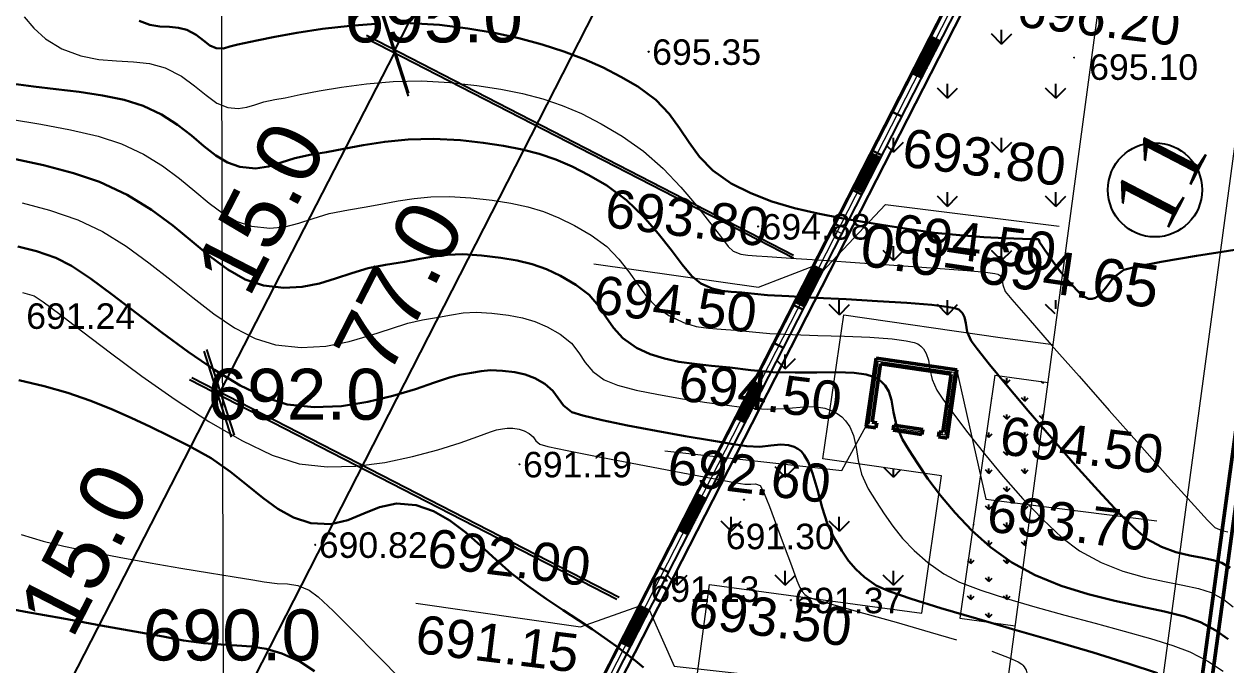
# Model space of a CAD drawing. Header units: feet. Extents: x 3381 to 1374491, y 675186 to 8751562.
# Drawn here: x 688326.96 to 688374.09, y 4376153.2 to 4376178.32 of the extents above; entities that cross this region are included whole.
import ezdxf

# ---------------------------------------------------------------- set-up
doc = ezdxf.new("R2010")
doc.units = ezdxf.units.FT
doc.header["$MEASUREMENT"] = 0
doc.header["$PDMODE"] = 34
doc.header["$PDSIZE"] = 0.01
doc.linetypes.add('DUZ', pattern=[0])
doc.layers.get('0').update_dxf_attribs({"linetype": 'CONTINUOUS'})
doc.layers.get('Defpoints').update_dxf_attribs({"linetype": 'CONTINUOUS'})
for name, color, linetype in [('0_Point_Height', 2, 'CONTINUOUS'), ('0_Point_Point', 7, 'CONTINUOUS'), ('Layer8', 7, 'CONTINUOUS'), ('ramka', 7, 'CONTINUOUS')]:
    doc.layers.add(name, color=color, linetype=linetype)
for name, color, linetype, lineweight in [('ANA HORIZONTAL', 24, 'CONTINUOUS', 30), ('HORIZANTAL', 24, 'CONTINUOUS', 13), ('km setka', 170, 'CONTINUOUS', 15)]:
    doc.layers.add(name, color=color, linetype=linetype, lineweight=lineweight)
doc.styles.get("Standard").update_dxf_attribs({"font": 'arial.ttf', "height": 2.5})
doc.styles.add('style5', font='ariall.ttf', dxfattribs={"height": 400})
doc.dimstyles.new('ISO-25', dxfattribs={"dimtxt": 2.5, "dimasz": 2.5, "dimexe": 1.25, "dimexo": 0.625, "dimtad": 1, "dimtxsty": 'Standard', "dimblk": 'OBLIQUE', "dimcen": 2.5, "dimadec": 0, "dimazin": 0, "dimtfac": 1, "dimtmove": 0, "dimatfit": 3, "dimldrblk": 'OBLIQUE', "dimfxl": 1, "dimarcsym": 0})

# ---------------------------------------------------------------- blocks, each defined once
blk = doc.blocks.new('_Oblique')
at = {"color": 0, "linetype": 'ByBlock', "lineweight": -2}
blk.add_line((-0.5, -0.5), (0.5, 0.5), dxfattribs=at)
blk = doc.blocks.new('*D122')
at = {"color": 0, "lineweight": -2, "transparency": 16777216}
for p, q in [((688370.934, 4376195.754), (688359.551, 4376201.571)), ((688360.664, 4376201.002), (688325.656, 4376132.493)), ((688335.926, 4376127.245), (688324.543, 4376133.062))]:
    blk.add_line(p, q, dxfattribs=at)
at = {"layer": 'Defpoints', "color": 0, "lineweight": 13, "transparency": 16777216}
for p in [(688371.491, 4376195.47), (688325.656, 4376132.493), (688336.483, 4376126.961)]:
    blk.add_point(p, dxfattribs=at)
at = {"color": 0, "lineweight": -2, "transparency": 16777216, "xscale": 2.5, "yscale": 2.5, "zscale": 2.5}
for p, rotation in [((688360.664, 4376201.002), 62.93309077613283), ((688325.656, 4376132.493), 242.9330907761329)]:
    blk.add_blockref('_Oblique', p, dxfattribs=dict(at, rotation=rotation))
at = {"color": 0, "lineweight": 18, "transparency": 16777216, "insert": (688341.672, 4376168.015), "char_height": 2.5, "width": 5.55052, "attachment_point": 5, "rotation": 62.9331}
blk.add_mtext('{\\fArial|b0|i0|c238|p34;77.0}', dxfattribs=at)
blk = doc.blocks.new('*D137')
at = {"color": 0, "lineweight": -2, "transparency": 16777216}
for p, q in [((688363.976, 4376182.546), (688347.222, 4376191.162)), ((688341.495, 4376177.294), (688348.333, 4376190.591)), ((688357.138, 4376169.249), (688340.384, 4376177.866))]:
    blk.add_line(p, q, dxfattribs=at)
at = {"layer": 'Defpoints', "color": 0, "lineweight": 13, "transparency": 16777216}
for p in [(688348.333, 4376190.591), (688364.532, 4376182.26), (688357.694, 4376168.964)]:
    blk.add_point(p, dxfattribs=at)
at = {"color": 0, "lineweight": -2, "transparency": 16777216, "xscale": 2.5, "yscale": 2.5, "zscale": 2.5}
for p, rotation in [((688348.333, 4376190.591), 62.78477946189657), ((688341.495, 4376177.294), 242.7847794618966)]:
    blk.add_blockref('_Oblique', p, dxfattribs=dict(at, rotation=rotation))
at = {"color": 0, "lineweight": 13, "transparency": 16777216, "insert": (688343.076, 4376184.525), "char_height": 2.5, "attachment_point": 5, "rotation": 62.7848}
blk.add_mtext('{\\fArial|b0|i0|c238|p34;15.0}', dxfattribs=at)
blk = doc.blocks.new('*D138')
at = {"color": 0, "lineweight": -2, "transparency": 16777216}
for p, q in [((688357.136, 4376169.137), (688340.382, 4376177.753)), ((688334.656, 4376163.885), (688341.494, 4376177.181)), ((688350.298, 4376155.84), (688333.544, 4376164.456))]:
    blk.add_line(p, q, dxfattribs=at)
at = {"layer": 'Defpoints', "color": 0, "lineweight": 13, "transparency": 16777216}
for p in [(688341.494, 4376177.181), (688357.692, 4376168.851), (688350.854, 4376155.554)]:
    blk.add_point(p, dxfattribs=at)
at = {"color": 0, "lineweight": -2, "transparency": 16777216, "xscale": 2.5, "yscale": 2.5, "zscale": 2.5}
for p, rotation in [((688341.494, 4376177.181), 62.78477946189657), ((688334.656, 4376163.885), 242.7847794618966)]:
    blk.add_blockref('_Oblique', p, dxfattribs=dict(at, rotation=rotation))
at = {"color": 0, "lineweight": 13, "transparency": 16777216, "insert": (688336.236, 4376171.116), "char_height": 2.5, "attachment_point": 5, "rotation": 62.7848}
blk.add_mtext('{\\fArial|b0|i0|c238|p34;15.0}', dxfattribs=at)
blk = doc.blocks.new('*D139')
at = {"color": 0, "lineweight": -2, "transparency": 16777216}
for p, q in [((688350.205, 4376155.764), (688333.451, 4376164.38)), ((688327.724, 4376150.512), (688334.562, 4376163.808)), ((688343.367, 4376142.467), (688326.613, 4376151.083))]:
    blk.add_line(p, q, dxfattribs=at)
at = {"layer": 'Defpoints', "color": 0, "lineweight": 13, "transparency": 16777216}
for p in [(688334.562, 4376163.808), (688350.761, 4376155.478), (688343.923, 4376142.181)]:
    blk.add_point(p, dxfattribs=at)
at = {"color": 0, "lineweight": -2, "transparency": 16777216, "xscale": 2.5, "yscale": 2.5, "zscale": 2.5}
for p, rotation in [((688334.562, 4376163.808), 62.78477946189657), ((688327.724, 4376150.512), 242.7847794618966)]:
    blk.add_blockref('_Oblique', p, dxfattribs=dict(at, rotation=rotation))
at = {"color": 0, "lineweight": 13, "transparency": 16777216, "insert": (688329.305, 4376157.743), "char_height": 2.5, "attachment_point": 5, "rotation": 62.7848}
blk.add_mtext('{\\fArial|b0|i0|c238|p34;15.0}', dxfattribs=at)

msp = doc.modelspace()

# ---------------------------------------------------------------- hatches: boundary and pattern name
at = {"lineweight": 25}
h = msp.add_hatch(dxfattribs=at)
h.set_pattern_fill('GRASS', color=3, scale=3)
h.set_pattern_definition([(90, (3257.312, 90.9465), (-2.121320343, 2.121320343), [0.5625, -3.680140689]), (45, (3257.312, 90.9465), (-2.1213203436, 2.1213203436), [0.5625, -2.4375]), (135, (3257.312, 90.9465), (-2.1213203436, -2.1213203436), [0.5625, -2.4375])])
edge = h.paths.add_edge_path()
edge.add_line((688370.972, 4376192.883), (688367.226, 4376165.768))
edge.add_line((688367.226, 4376165.768), (688359.104, 4376166.921))
edge.add_line((688359.104, 4376166.921), (688358.29, 4376161.279))
edge.add_line((688358.29, 4376161.279), (688362.942, 4376160.608))
edge.add_line((688362.942, 4376160.608), (688362.215, 4376155.225))
edge.add_line((688362.215, 4376155.225), (688353.842, 4376156.356))
edge.add_line((688353.842, 4376156.356), (688351.701, 4376140.499))
edge.add_line((688351.701, 4376140.499), (688359.028, 4376139.51))
edge.add_line((688359.028, 4376139.51), (688358.806, 4376137.856))
edge.add_line((688358.806, 4376137.856), (688358.641, 4376136.621))
edge.add_line((688358.641, 4376136.621), (688357.393, 4376127.305))
edge.add_line((688357.393, 4376127.305), (688368.113, 4376125.761))
edge.add_line((688368.113, 4376125.761), (688394.743, 4376122.168))
edge.add_line((688394.743, 4376122.168), (688395.155, 4376125.278))
edge.add_line((688395.155, 4376125.278), (688409.007, 4376123.44))
edge.add_line((688409.007, 4376123.44), (688408.727, 4376121.332))
edge.add_line((688408.727, 4376121.332), (688414.083, 4376120.622))
edge.add_line((688414.083, 4376120.622), (688414.377, 4376122.798))
edge.add_line((688414.377, 4376122.798), (688413.97, 4376122.781))
edge.add_line((688413.97, 4376122.781), (688414.32, 4376125.417))
edge.add_arc((688424.582, 4376125.239), 10.263, 114.2395, 179.0096, ccw=False)
edge.add_line((688420.368, 4376134.598), (688421.162, 4376134.291))
edge.add_line((688421.162, 4376134.291), (688420.81, 4376131.194))
edge.add_line((688420.81, 4376131.194), (688424.134, 4376130.754))
edge.add_line((688424.134, 4376130.754), (688424.539, 4376133.816))
edge.add_line((688424.539, 4376133.816), (688427.07, 4376133.481))
edge.add_line((688427.07, 4376133.481), (688426.677, 4376130.407))
edge.add_line((688426.677, 4376130.407), (688429.987, 4376129.881))
edge.add_line((688429.987, 4376129.881), (688430.614, 4376133.375))
edge.add_line((688430.614, 4376133.375), (688420.865, 4376134.802))
edge.add_arc((688424.412, 4376125.452), 10, 87.4993, 110.7786, ccw=False)
edge.add_line((688424.849, 4376135.442), (688438.494, 4376133.599))
edge.add_line((688438.494, 4376133.599), (688439.147, 4376140.979))
edge.add_line((688439.147, 4376140.979), (688431.877, 4376141.985))
edge.add_line((688431.877, 4376141.985), (688434.289, 4376160.605))
edge.add_line((688434.289, 4376160.605), (688435.87, 4376160.814))
edge.add_line((688435.87, 4376160.814), (688435.274, 4376155.725))
edge.add_line((688435.274, 4376155.725), (688440.454, 4376155.015))
edge.add_line((688440.454, 4376155.015), (688440.103, 4376152.454))
edge.add_line((688440.103, 4376152.454), (688435, 4376153.153))
edge.add_line((688435, 4376153.153), (688434.389, 4376147.785))
edge.add_line((688434.389, 4376147.785), (688439.478, 4376147.068))
edge.add_line((688439.478, 4376147.068), (688439.698, 4376147.068))
edge.add_line((688439.698, 4376147.068), (688440.947, 4376155.512))
edge.add_line((688440.947, 4376155.512), (688441.648, 4376160.251))
edge.add_line((688441.648, 4376160.251), (688436.056, 4376161.23))
edge.add_line((688436.056, 4376161.23), (688434.389, 4376160.836))
edge.add_line((688434.389, 4376160.836), (688434.389, 4376161.792))
edge.add_arc((688437.47, 4376161.114), 3.155, 95.4615, 167.5925, ccw=False)
edge.add_line((688437.17, 4376164.255), (688450.499, 4376162.448))
edge.add_line((688450.499, 4376162.448), (688451.241, 4376167.695))
edge.add_line((688451.241, 4376167.695), (688437.876, 4376169.492))
edge.add_arc((688445.551, 4376167.813), 7.856, 132.7188, 167.6546, ccw=False)
edge.add_line((688440.221, 4376173.584), (688447.845, 4376170.651))
edge.add_line((688447.845, 4376170.651), (688449.599, 4376175.235))
edge.add_line((688449.599, 4376175.235), (688456.71, 4376172.514))
edge.add_line((688456.71, 4376172.514), (688433.781, 4376114.475))
edge.add_line((688433.781, 4376114.475), (688424.852, 4376091.873))
edge.add_line((688424.852, 4376091.873), (688333.257, 4376119.75))
edge.add_line((688333.257, 4376119.75), (688358.491, 4376169.045))
edge.add_line((688358.491, 4376169.045), (688370.795, 4376193.079))
edge.add_line((688370.795, 4376193.079), (688371.065, 4376193.572))
edge.add_line((688371.065, 4376193.572), (688370.972, 4376192.883))
at = {"lineweight": 30}
h = msp.add_hatch(dxfattribs=at)
h.set_pattern_fill('ANSI31', color=256, scale=0.3)
h.set_pattern_definition([(45, (3250.466144, 77.573165), (-0.0265165042945, 0.0265165042945), [])])
edge = h.paths.add_edge_path()
edge.add_line((688362.533, 4376177.815), (688362.895, 4376177.644))
edge.add_line((688362.895, 4376177.644), (688362.169, 4376176.225))
edge.add_line((688362.169, 4376176.225), (688361.807, 4376176.396))
edge.add_line((688361.807, 4376176.396), (688362.525, 4376177.819))
at = {"lineweight": 18}
h = msp.add_hatch(dxfattribs=at)
h.set_pattern_fill('ANSI31', color=256, scale=0.3)
h.set_pattern_definition([(45, (3248.14394, 73.036766), (-0.0265165042945, 0.0265165042945), [])])
edge = h.paths.add_edge_path()
edge.add_line((688360.211, 4376173.279), (688360.573, 4376173.108))
edge.add_line((688360.573, 4376173.108), (688359.846, 4376171.689))
edge.add_line((688359.846, 4376171.689), (688359.485, 4376171.859))
edge.add_line((688359.485, 4376171.859), (688360.203, 4376173.283))
h = msp.add_hatch(dxfattribs=at)
h.set_pattern_fill('ANSI31', color=256, scale=0.3)
h.set_pattern_definition([(45, (3245.8536, 68.562612), (-0.0265165042945, 0.0265165042945), [])])
edge = h.paths.add_edge_path()
edge.add_line((688357.921, 4376168.804), (688358.283, 4376168.634))
edge.add_line((688358.283, 4376168.634), (688357.556, 4376167.214))
edge.add_line((688357.556, 4376167.214), (688357.194, 4376167.385))
edge.add_line((688357.194, 4376167.385), (688357.912, 4376168.808))
at = {"lineweight": 25}
h = msp.add_hatch(dxfattribs=at)
h.set_pattern_fill('GRASS', color=3)
h.set_pattern_definition([(90, (7538.3407, 1258.5258), (-0.707106781, 0.707106781), [0.1875, -1.226713563]), (45, (7538.3407, 1258.5258), (-0.70710678119, 0.70710678119), [0.1875, -0.8125]), (135, (7538.3407, 1258.5258), (-0.70710678119, -0.70710678119), [0.1875, -0.8125])])
edge = h.paths.add_edge_path()
edge.add_line((688365.838, 4376154.736), (688363.653, 4376155.031))
edge.add_line((688363.653, 4376155.031), (688365.026, 4376164.551))
edge.add_line((688365.026, 4376164.551), (688367.117, 4376164.269))
edge.add_line((688367.117, 4376164.269), (688365.83, 4376154.737))
at = {"lineweight": 30}
h = msp.add_hatch(dxfattribs=at)
h.set_pattern_fill('ANSI31', color=256, scale=0.3)
h.set_pattern_definition([(45, (3243.529663, 64.02283), (-0.0265165042945, 0.0265165042945), [])])
edge = h.paths.add_edge_path()
edge.add_line((688355.597, 4376164.265), (688355.959, 4376164.094))
edge.add_line((688355.959, 4376164.094), (688355.232, 4376162.675))
edge.add_line((688355.232, 4376162.675), (688354.87, 4376162.845))
edge.add_line((688354.87, 4376162.845), (688355.589, 4376164.269))
h = msp.add_hatch(dxfattribs=at)
h.set_pattern_fill('ANSI31', color=256, scale=0.3)
h.set_pattern_definition([(45, (3241.285806, 59.639482), (-0.0265165042945, 0.0265165042945), [])])
edge = h.paths.add_edge_path()
edge.add_line((688353.353, 4376159.881), (688353.715, 4376159.71))
edge.add_line((688353.715, 4376159.71), (688352.988, 4376158.291))
edge.add_line((688352.988, 4376158.291), (688352.626, 4376158.462))
edge.add_line((688352.626, 4376158.462), (688353.345, 4376159.885))
h = msp.add_hatch(dxfattribs=at)
h.set_pattern_fill('ANSI31', color=256, scale=0.3)
h.set_pattern_definition([(45, (3239.043494, 55.272233), (-0.0265165042945, 0.0265165042945), [])])
edge = h.paths.add_edge_path()
edge.add_line((688351.111, 4376155.514), (688351.473, 4376155.343))
edge.add_line((688351.473, 4376155.343), (688350.746, 4376153.924))
edge.add_line((688350.746, 4376153.924), (688350.384, 4376154.095))
edge.add_line((688350.384, 4376154.095), (688351.102, 4376155.518))

# ---------------------------------------------------------------- linework, layer by layer
at = {"color": 7, "lineweight": 18}
for p, q in [((688365.241, 4376166.036), (688367.317, 4376165.755)), ((688365.026, 4376164.551), (688367.117, 4376164.269)), ((688362.166, 4376155.232, -694), (688362.942, 4376160.608, -694)), ((688363.653, 4376155.031), (688365.832, 4376154.737))]:
    msp.add_line(p, q, dxfattribs=at)
at = {"color": 7, "lineweight": 25}
for points in [[(688444.855, 4376177.475), (688457.23, 4376172.739), (688425.088, 4376091.379), (688332.683, 4376119.503), (688375.874, 4376203.875), (688435.714, 4376180.976)], [(688337.125, 4376127.301), (688376.066, 4376203.373), (688408.757, 4376190.866)]]:
    msp.add_lwpolyline(points, dxfattribs=at)
at = {"color": 1, "lineweight": 0}
msp.add_lwpolyline([(688332.97, 4376119.628), (688375.97, 4376203.628), (688456.97, 4376172.628), (688424.97, 4376091.628)], close=True, dxfattribs=at)
at = {"color": 7, "lineweight": 30, "elevation": 701.242}
msp.add_lwpolyline([(688371.519, 4376195.47), (688336.487, 4376126.999)], dxfattribs=at)
at = {"color": 7, "lineweight": 30}
for points in [[(688337.47, 4376127.383), (688371.999, 4376194.94)], [(688362.543, 4376177.814), (688362.886, 4376177.652)], [(688361.808, 4376176.388), (688362.165, 4376176.218)], [(688361.024, 4376174.872), (688361.388, 4376174.7)], [(688360.244, 4376173.344), (688360.587, 4376173.182)], [(688359.46, 4376171.805), (688359.804, 4376171.643)], [(688357.937, 4376168.842), (688358.291, 4376168.661)], [(688357.154, 4376167.298), (688357.497, 4376167.136)], [(688356.382, 4376165.806), (688356.744, 4376165.625)], [(688355.602, 4376164.277), (688355.965, 4376164.093)], [(688354.904, 4376162.909), (688355.247, 4376162.747)], [(688354.132, 4376161.417), (688354.494, 4376161.236)], [(688353.352, 4376159.888), (688353.715, 4376159.704)], [(688352.639, 4376158.512), (688352.982, 4376158.35)], [(688351.867, 4376157.019), (688352.229, 4376156.839)], [(688350.379, 4376154.083), (688350.742, 4376153.898)]]:
    msp.add_lwpolyline(points, dxfattribs=at)
at = {"color": 7, "lineweight": 18}
for points in [[(688363.107, 4376134.51), (688371.071, 4376193.619), (688377.034, 4376192.814), (688369.054, 4376133.713)], [(688358.25, 4376168.6), (688360.736, 4376171.245), (688367.559, 4376170.397)], [(688358.68, 4376170.276), (688359.024, 4376170.114)], [(688349.303, 4376168.923), (688355.757, 4376168.002), (688357.937, 4376168.842)], [(688363.53, 4376164.789), (688364.672, 4376159.701), (688371.385, 4376158.851)], [(688352.092, 4376161.589), (688359.03, 4376160.821), (688359.984, 4376162.577)], [(688359.028, 4376139.51), (688351.701, 4376140.499), (688353.842, 4376156.356)], [(688353.842, 4376156.356), (688362.166, 4376155.232)], [(688342.325, 4376155.614), (688348.778, 4376154.692), (688351.108, 4376155.517)], [(688351.484, 4376155.335), (688352.46, 4376153.156), (688359.513, 4376152.369)], [(688363.653, 4376155.031), (688363.653, 4376155.031)]]:
    msp.add_lwpolyline(points, dxfattribs=at)
at = {"color": 7, "lineweight": 50}
for points in [[(688377.837, 4376187.006), (688372.1, 4376144.996), (688378.045, 4376144.184), (688377.828, 4376142.599), (688378.922, 4376142.45)], [(688378.922, 4376142.45), (688378.976, 4376142.846), (688378.378, 4376142.928), (688378.391, 4376143.027), (688378.292, 4376143.04), (688378.509, 4376144.626), (688378.013, 4376144.693), (688378, 4376144.594), (688372.649, 4376145.325), (688372.663, 4376145.424), (688372.564, 4376145.437), (688378.165, 4376186.457)]]:
    msp.add_lwpolyline(points, dxfattribs=at)
at = {"color": 1, "lineweight": 30}
for points in [[(688357.946, 4376168.826), (688358.282, 4376168.67)], [(688351.108, 4376155.517), (688351.484, 4376155.335)]]:
    msp.add_lwpolyline(points, dxfattribs=at)
at = {"color": 7, "lineweight": 18, "elevation": -694}
for points in [[(688362.942, 4376160.608), (688358.29, 4376161.279), (688359.104, 4376166.921), (688365.241, 4376166.036)], [(688365.026, 4376164.551), (688363.653, 4376155.031)]]:
    msp.add_lwpolyline(points, dxfattribs=at)
at = {"color": 51, "lineweight": 13, "true_color": 0xf8f6b0}
msp.add_circle((688448.805, 4376201.629), 699.09, dxfattribs=at)
at = {"color": 7, "linetype": 'DUZ', "lineweight": 25}
msp.add_circle((688371.31, 4376171.819, 2073), 1.846, dxfattribs=at)
at = {"linetype": 'Continuous'}
for points, knots in [([(688389.7, 4376305.068), (688385.76, 4376301.305), (688385.231, 4376301.254), (688383.642, 4376301.094), (688382.579, 4376300.978), (688379.627, 4376300.571), (688377.75, 4376300.217), (688374.972, 4376299.339), (688374.021, 4376298.968), (688372.53, 4376298.23), (688371.97, 4376297.914), (688370.81, 4376297.159), (688370.222, 4376296.712), (688369.107, 4376295.763), (688368.577, 4376295.259), (688367.335, 4376293.988), (688366.645, 4376293.201), (688365.534, 4376291.883), (688365.1, 4376291.353), (688364.244, 4376290.307), (688363.819, 4376289.786), (688362.553, 4376288.231), (688361.72, 4376287.203), (688359.241, 4376284.135), (688357.613, 4376282.112), (688354.704, 4376278.517), (688353.428, 4376276.946), (688351.392, 4376274.468), (688350.651, 4376273.57), (688349.218, 4376271.849), (688348.529, 4376271.026), (688347.301, 4376269.572), (688346.767, 4376268.943), (688345.398, 4376267.342), (688344.524, 4376266.336), (688343.092, 4376264.395), (688342.506, 4376263.485), (688341.74, 4376261.832), (688341.491, 4376261.128), (688341.258, 4376260.006), (688341.204, 4376259.612), (688341.155, 4376258.818), (688341.16, 4376258.423), (688341.28, 4376256.823), (688341.595, 4376255.65), (688342.308, 4376253.806), (688342.644, 4376253.099), (688343.37, 4376251.763), (688343.761, 4376251.131), (688345.049, 4376249.208), (688345.996, 4376248.015), (688347.46, 4376246.081), (688348.011, 4376245.33), (688349.012, 4376243.799), (688349.46, 4376243.022), (688350.13, 4376241.552), (688350.371, 4376240.865), (688350.717, 4376239.429), (688350.821, 4376238.688), (688350.899, 4376237.09), (688350.853, 4376236.236), (688350.589, 4376234.556), (688350.372, 4376233.726), (688349.577, 4376231.492), (688348.845, 4376230.139), (688347.372, 4376227.992), (688346.718, 4376227.164), (688345.328, 4376225.556), (688344.589, 4376224.773), (688343.087, 4376223.221), (688342.325, 4376222.452), (688341.003, 4376221.067), (688340.439, 4376220.459), (688339.344, 4376219.207), (688338.815, 4376218.568), (688337.276, 4376216.621), (688336.311, 4376215.284), (688334.611, 4376212.82), (688333.863, 4376211.699), (688332.394, 4376209.43), (688331.675, 4376208.284), (688329.575, 4376204.809), (688328.248, 4376202.446), (688325.852, 4376197.757), (688324.773, 4376195.436), (688323.109, 4376191.411), (688322.473, 4376189.728), (688321.315, 4376186.322), (688320.792, 4376184.605), (688319.779, 4376180.977), (688319.297, 4376179.064), (688318.513, 4376175.771), (688318.198, 4376174.394), (688317.585, 4376171.63), (688317.29, 4376170.242), (688316.865, 4376168.069), (688316.719, 4376167.294), (688316.481, 4376165.894), (688316.386, 4376165.275), (688316.145, 4376163.311), (688316.07, 4376161.967), (688316.072, 4376158.951), (688316.194, 4376157.279), (688316.634, 4376153.987), (688316.95, 4376152.368), (688317.59, 4376149.652), (688317.883, 4376148.544), (688318.448, 4376146.546), (688318.714, 4376145.653), (688319.207, 4376144.039), (688319.433, 4376143.309), (688319.929, 4376141.835), (688320.198, 4376141.095), (688320.654, 4376140.004), (688320.811, 4376139.651), (688321.313, 4376138.597), (688321.674, 4376137.936), (688322.355, 4376136.666), (688322.675, 4376136.057), (688323.074, 4376135.155), (688323.195, 4376134.851), (688323.382, 4376134.297), (688323.452, 4376134.05), (688323.575, 4376133.526), (688323.627, 4376133.253), (688323.761, 4376132.416), (688323.824, 4376131.826), (688321.639, 4376127.412)], [0, 0, 0, 0, 1.504182, 1.504182, 4.512547, 4.512547, 9.897023, 9.897023, 12.795834, 12.795834, 14.604059, 14.604059, 16.662244, 16.662244, 18.72043, 18.72043, 21.69221, 21.69221, 23.690537, 23.690537, 25.688865, 25.688865, 29.68552, 29.68552, 37.678831, 37.678831, 43.858623, 43.858623, 47.338723, 47.338723, 50.479181, 50.479181, 52.843093, 52.843093, 56.452422, 56.452422, 59.343353, 59.343353, 61.301717, 61.301717, 62.310714, 62.310714, 63.319712, 63.319712, 66.426739, 66.426739, 68.50177, 68.50177, 70.576802, 70.576802, 75.092259, 75.092259, 77.984383, 77.984383, 80.876507, 80.876507, 83.368148, 83.368148, 85.859789, 85.859789, 88.693846, 88.693846, 91.527902, 91.527902, 96.504404, 96.504404, 99.813748, 99.813748, 103.123092, 103.123092, 106.359907, 106.359907, 108.778682, 108.778682, 111.197456, 111.197456, 116.035005, 116.035005, 120.025858, 120.025858, 124.016711, 124.016711, 131.998417, 131.998417, 139.538843, 139.538843, 144.840516, 144.840516, 150.142189, 150.142189, 155.992549, 155.992549, 160.212599, 160.212599, 164.43265, 164.43265, 166.77754, 166.77754, 168.584028, 168.584028, 172.423705, 172.423705, 177.221179, 177.221179, 182.018653, 182.018653, 185.384546, 185.384546, 188.140377, 188.140377, 190.397291, 190.397291, 192.654204, 192.654204, 193.73589, 193.73589, 195.899262, 195.899262, 198.062634, 198.062634, 199.190084, 199.190084, 200.13488, 200.13488, 201.079676, 201.079676, 202.923933, 202.923933, 202.923933, 202.923933]), ([(688393.603, 4376298.598), (688386.041, 4376298.318), (688385.511, 4376298.267), (688383.934, 4376298.109), (688382.896, 4376297.994), (688380.096, 4376297.606), (688378.388, 4376297.275), (688375.97, 4376296.507), (688375.162, 4376296.188), (688373.913, 4376295.566), (688373.444, 4376295.298), (688372.296, 4376294.54), (688371.625, 4376293.994), (688370.315, 4376292.77), (688369.677, 4376292.094), (688368.414, 4376290.659), (688367.788, 4376289.899), (688365.641, 4376287.278), (688364.162, 4376285.452), (688361.234, 4376281.827), (688359.785, 4376280.026), (688355.398, 4376274.604), (688352.421, 4376270.962), (688348.702, 4376266.589), (688348.218, 4376266.027), (688347.276, 4376264.917), (688346.82, 4376264.367), (688345.833, 4376263.078), (688345.335, 4376262.343), (688344.649, 4376261.024), (688344.422, 4376260.438), (688344.233, 4376259.598), (688344.195, 4376259.338), (688344.158, 4376258.809), (688344.16, 4376258.533), (688344.244, 4376257.423), (688344.475, 4376256.521), (688345.026, 4376255.094), (688345.271, 4376254.566), (688345.808, 4376253.546), (688346.102, 4376253.051), (688347.186, 4376251.371), (688348.078, 4376250.224), (688349.597, 4376248.233), (688350.21, 4376247.418), (688351.38, 4376245.682), (688351.935, 4376244.764), (688352.681, 4376243.21), (688352.928, 4376242.615), (688353.338, 4376241.38), (688353.499, 4376240.749), (688353.856, 4376238.835), (688353.925, 4376237.529), (688353.755, 4376235.128), (688353.554, 4376234.034), (688352.952, 4376231.923), (688352.551, 4376230.904), (688351.597, 4376228.965), (688351.045, 4376228.044), (688349.665, 4376226.029), (688348.801, 4376224.964), (688347.017, 4376222.958), (688346.096, 4376222.013), (688344.43, 4376220.306), (688343.68, 4376219.54), (688342.503, 4376218.265), (688342.058, 4376217.761), (688341.186, 4376216.726), (688340.76, 4376216.197), (688339.506, 4376214.581), (688338.702, 4376213.464), (688337.175, 4376211.255), (688336.448, 4376210.168), (688335.027, 4376207.979), (688334.332, 4376206.874), (688332.302, 4376203.531), (688331.022, 4376201.263), (688328.646, 4376196.647), (688327.549, 4376194.3), (688325.895, 4376190.297), (688325.278, 4376188.663), (688324.156, 4376185.355), (688323.647, 4376183.678), (688322.65, 4376180.096), (688322.17, 4376178.186), (688321.399, 4376174.933), (688321.093, 4376173.593), (688320.501, 4376170.92), (688320.218, 4376169.585), (688319.803, 4376167.459), (688319.653, 4376166.664), (688319.42, 4376165.276), (688319.331, 4376164.678), (688319.194, 4376163.485), (688319.145, 4376162.885), (688319.05, 4376161.076), (688319.059, 4376159.861), (688319.248, 4376156.728), (688319.528, 4376154.819), (688320.318, 4376151.012), (688320.826, 4376149.113), (688321.571, 4376146.572), (688321.765, 4376145.931), (688322.158, 4376144.653), (688322.356, 4376144.024), (688322.751, 4376142.862), (688322.946, 4376142.325), (688323.297, 4376141.451), (688323.446, 4376141.107), (688323.727, 4376140.5), (688323.859, 4376140.234), (688324.138, 4376139.69), (688324.285, 4376139.415), (688324.736, 4376138.574), (688325.052, 4376137.995), (688325.577, 4376136.923), (688325.794, 4376136.443), (688326.113, 4376135.6), (688326.231, 4376135.247), (688326.428, 4376134.528), (688326.506, 4376134.171), (688326.7, 4376133.112), (688326.777, 4376132.424), (688326.855, 4376131.682), (688326.864, 4376131.601), (688328.598, 4376127.289)], [0, 0, 0, 0, 1.519576, 1.519576, 4.558728, 4.558728, 9.930594, 9.930594, 12.837598, 12.837598, 14.698947, 14.698947, 17.596272, 17.596272, 20.493598, 20.493598, 23.430765, 23.430765, 30.540606, 30.540606, 37.650448, 37.650448, 51.870131, 51.870131, 53.943342, 53.943342, 56.016553, 56.016553, 58.839775, 58.839775, 61.186701, 61.186701, 62.257023, 62.257023, 63.327345, 63.327345, 66.426341, 66.426341, 68.26825, 68.26825, 70.110159, 70.110159, 74.62153, 74.62153, 77.595, 77.595, 80.568471, 80.568471, 82.304355, 82.304355, 84.04024, 84.04024, 87.512009, 87.512009, 90.504027, 90.504027, 93.496045, 93.496045, 96.488063, 96.488063, 100.372173, 100.372173, 104.256283, 104.256283, 107.517701, 107.517701, 109.618427, 109.618427, 111.719153, 111.719153, 115.920605, 115.920605, 119.858792, 119.858792, 123.796978, 123.796978, 131.673352, 131.673352, 139.553481, 139.553481, 144.894421, 144.894421, 150.235361, 150.235361, 156.190392, 156.190392, 160.321983, 160.321983, 164.453574, 164.453574, 166.899961, 166.899961, 168.797126, 168.797126, 170.694291, 170.694291, 174.488621, 174.488621, 180.488906, 180.488906, 186.48919, 186.48919, 188.508696, 188.508696, 190.528201, 190.528201, 192.322947, 192.322947, 193.52533, 193.52533, 194.478712, 194.478712, 195.432094, 195.432094, 197.338858, 197.338858, 198.784376, 198.784376, 199.759029, 199.759029, 200.733681, 200.733681, 202.682985, 202.682985, 202.923933, 202.923933, 202.923933, 202.923933])]:
    msp.add_open_spline(points, degree=3, knots=knots, dxfattribs=at)
at = {"layer": '0_Point_Point'}
for p in [(688351.456, 4376177.234, 695.351), (688368.141, 4376177.008), (688355.745, 4376170.386, 694.885), (688346.391, 4376161.065, 691.188), (688355.194, 4376159.678, 691.299), (688338.38, 4376157.909, 690.817), (688357.034, 4376155.739, 691.371)]:
    msp.add_point(p, dxfattribs=at)
at = {"layer": 'ANA HORIZONTAL', "color": 32, "lineweight": 30}
for points, elevation in [([(688331.471, 4376178.44), (688331.895, 4376178.287), (688332.291, 4376178.226), (688332.661, 4376178.206), (688333.012, 4376178.178), (688333.348, 4376178.094), (688333.708, 4376177.901), (688333.992, 4376177.679), (688334.24, 4376177.484), (688334.489, 4376177.372), (688334.781, 4376177.367), (688335.028, 4376177.442), (688335.34, 4376177.518), (688335.597, 4376177.569), (688336.094, 4376177.675), (688336.794, 4376177.817), (688337.661, 4376177.974), (688338.659, 4376178.126), (688339.753, 4376178.253), (688340.906, 4376178.335)], 695), ([(688342.083, 4376178.352), (688343.248, 4376178.283), (688344.357, 4376178.147), (688345.395, 4376177.974), (688346.365, 4376177.766), (688347.273, 4376177.524), (688348.123, 4376177.25), (688348.919, 4376176.946), (688349.665, 4376176.614), (688350.367, 4376176.255), (688351.029, 4376175.871), (688351.737, 4376175.346), (688352.258, 4376174.797), (688352.666, 4376174.235), (688353.038, 4376173.671), (688353.448, 4376173.116), (688353.973, 4376172.581), (688354.687, 4376172.076), (688355.455, 4376171.688), (688356.29, 4376171.368), (688357.174, 4376171.104), (688358.088, 4376170.888), (688359.014, 4376170.707), (688359.935, 4376170.551), (688360.832, 4376170.411), (688361.687, 4376170.275), (688362.662, 4376170.139), (688363.652, 4376170.04), (688364.598, 4376169.972), (688365.439, 4376169.929), (688366.116, 4376169.905), (688366.499, 4376169.894), (688366.673, 4376169.89), (688366.729, 4376169.888), (688366.737, 4376169.887), (688366.741, 4376169.882), (688366.751, 4376169.861), (688366.765, 4376169.817), (688366.782, 4376169.772), (688366.894, 4376169.604), (688367.177, 4376169.195), (688367.568, 4376168.666), (688368.005, 4376168.135), (688368.344, 4376167.789), (688368.572, 4376167.615), (688368.703, 4376167.555), (688368.761, 4376167.544), (688368.841, 4376167.545), (688368.982, 4376167.584), (688369.163, 4376167.715), (688369.377, 4376167.983), (688369.672, 4376168.369), (688370.088, 4376168.683), (688370.565, 4376168.806), (688371.554, 4376168.993), (688372.94, 4376169.229), (688374.61, 4376169.497)], 695), ([(688326.547, 4376175.978), (688327.337, 4376175.874), (688328.213, 4376175.773), (688329.128, 4376175.662), (688330.035, 4376175.525), (688330.887, 4376175.347), (688331.635, 4376175.113), (688332.356, 4376174.769), (688332.977, 4376174.368), (688333.522, 4376173.946), (688334.014, 4376173.535), (688334.479, 4376173.171), (688334.939, 4376172.888), (688335.419, 4376172.719), (688336.038, 4376172.664), (688336.552, 4376172.74), (688337.038, 4376172.892), (688337.574, 4376173.065), (688338.239, 4376173.202), (688338.825, 4376173.3), (688339.501, 4376173.433), (688340.264, 4376173.576), (688341.107, 4376173.706), (688342.026, 4376173.798), (688343.016, 4376173.826), (688344.072, 4376173.767), (688344.968, 4376173.665), (688345.766, 4376173.548), (688346.49, 4376173.406), (688347.163, 4376173.229), (688347.809, 4376173.009), (688348.45, 4376172.735), (688349.11, 4376172.397), (688349.812, 4376171.987), (688350.589, 4376171.419), (688351.257, 4376170.778), (688351.833, 4376170.111), (688352.331, 4376169.467), (688352.766, 4376168.894), (688353.153, 4376168.441), (688353.506, 4376168.155), (688353.94, 4376167.958), (688354.32, 4376167.859), (688354.692, 4376167.819), (688355.106, 4376167.794), (688355.609, 4376167.743), (688356.119, 4376167.698), (688356.954, 4376167.648), (688358.016, 4376167.593), (688359.206, 4376167.531), (688360.425, 4376167.464), (688361.574, 4376167.39), (688362.556, 4376167.31), (688363.153, 4376167.241), (688363.459, 4376167.186), (688363.582, 4376167.148), (688363.618, 4376167.129), (688363.673, 4376167.084), (688363.759, 4376166.987), (688363.84, 4376166.827), (688363.893, 4376166.59), (688363.95, 4376166.262), (688364.096, 4376165.905), (688364.332, 4376165.588), (688364.824, 4376164.977), (688365.513, 4376164.144), (688366.341, 4376163.161), (688367.251, 4376162.1), (688368.185, 4376161.032), (688369.085, 4376160.03), (688369.894, 4376159.163), (688370.554, 4376158.506), (688371.006, 4376158.128), (688371.566, 4376157.828), (688372.13, 4376157.625), (688372.673, 4376157.488), (688373.17, 4376157.392), (688373.596, 4376157.306), (688373.926, 4376157.204), (688374.263, 4376157.008)], 694), ([(688326.439, 4376173.059), (688327.717, 4376172.786), (688328.899, 4376172.477), (688329.923, 4376172.133), (688331.005, 4376171.627), (688331.952, 4376171.043), (688332.793, 4376170.419), (688333.554, 4376169.794), (688334.263, 4376169.208), (688334.947, 4376168.698), (688335.633, 4376168.305), (688336.349, 4376168.066), (688337.149, 4376167.976), (688337.872, 4376168.017), (688338.54, 4376168.153), (688339.178, 4376168.346), (688339.808, 4376168.557), (688340.453, 4376168.75), (688341.138, 4376168.886), (688341.88, 4376169.001), (688342.487, 4376169.116), (688343.027, 4376169.214), (688343.565, 4376169.279), (688344.166, 4376169.296), (688344.897, 4376169.25), (688345.652, 4376169.16), (688346.304, 4376169.05), (688346.889, 4376168.904), (688347.442, 4376168.707), (688347.999, 4376168.445), (688348.596, 4376168.103), (688349.119, 4376167.7), (688349.487, 4376167.273), (688349.778, 4376166.839), (688350.071, 4376166.41), (688350.444, 4376166.004), (688350.976, 4376165.634), (688351.52, 4376165.381), (688352.071, 4376165.204), (688352.643, 4376165.083), (688353.252, 4376164.998), (688353.914, 4376164.929), (688354.643, 4376164.855), (688355.456, 4376164.757), (688356.327, 4376164.68), (688357.2, 4376164.66), (688358.044, 4376164.667), (688358.828, 4376164.672), (688359.519, 4376164.644), (688359.985, 4376164.578), (688360.272, 4376164.493), (688360.431, 4376164.416), (688360.499, 4376164.37), (688360.584, 4376164.302), (688360.725, 4376164.157), (688360.871, 4376163.921), (688360.982, 4376163.576), (688361.06, 4376163.101), (688361.168, 4376162.585), (688361.41, 4376162.038), (688361.663, 4376161.625), (688361.994, 4376161.103), (688362.405, 4376160.499), (688362.897, 4376159.842), (688363.47, 4376159.158), (688364.126, 4376158.474), (688364.866, 4376157.819), (688365.692, 4376157.219), (688366.618, 4376156.712), (688367.63, 4376156.305), (688368.685, 4376155.979), (688369.741, 4376155.713), (688370.753, 4376155.49), (688371.678, 4376155.288), (688372.474, 4376155.091), (688373.096, 4376154.877), (688373.703, 4376154.552), (688374.177, 4376154.203)], 693), ([(688326.711, 4376169.6), (688327.452, 4376169.411), (688328.211, 4376169.152), (688328.823, 4376168.837), (688329.571, 4376168.341), (688330.429, 4376167.71), (688331.37, 4376166.991), (688332.369, 4376166.23), (688333.397, 4376165.473), (688334.429, 4376164.767), (688335.438, 4376164.157), (688336.397, 4376163.691), (688337.28, 4376163.413), (688338.339, 4376163.299), (688339.406, 4376163.345), (688340.446, 4376163.508), (688341.424, 4376163.745), (688342.307, 4376164.013), (688343.059, 4376164.269), (688343.647, 4376164.469), (688344.037, 4376164.57), (688344.511, 4376164.648), (688344.884, 4376164.717), (688345.254, 4376164.753), (688345.722, 4376164.733), (688346.211, 4376164.67), (688346.614, 4376164.578), (688346.986, 4376164.435), (688347.379, 4376164.219), (688347.703, 4376163.944), (688347.909, 4376163.652), (688348.117, 4376163.368), (688348.446, 4376163.112), (688348.867, 4376162.971), (688349.629, 4376162.789), (688350.625, 4376162.584), (688351.745, 4376162.372), (688352.881, 4376162.168), (688353.925, 4376161.99), (688354.768, 4376161.852), (688355.302, 4376161.771), (688355.809, 4376161.752), (688356.248, 4376161.796), (688356.64, 4376161.834), (688356.937, 4376161.813), (688357.157, 4376161.744), (688357.305, 4376161.664), (688357.38, 4376161.612), (688357.442, 4376161.56), (688357.556, 4376161.427), (688357.707, 4376161.164), (688357.882, 4376160.719), (688358.075, 4376160.065), (688358.263, 4376159.372), (688358.471, 4376158.716), (688358.724, 4376158.171), (688359.028, 4376157.677), (688359.294, 4376157.283), (688359.573, 4376156.949), (688359.916, 4376156.638), (688360.377, 4376156.311), (688360.867, 4376156.091), (688361.743, 4376155.791), (688362.918, 4376155.427), (688364.305, 4376155.018), (688365.82, 4376154.579), (688367.375, 4376154.129), (688368.883, 4376153.683), (688370.259, 4376153.26), (688371.415, 4376152.877)], 692), ([(688326.761, 4376164.361), (688327.751, 4376164.131), (688328.675, 4376163.862), (688329.544, 4376163.56), (688330.367, 4376163.233), (688331.155, 4376162.887), (688331.919, 4376162.527), (688332.67, 4376162.16), (688333.418, 4376161.793), (688334.303, 4376161.298), (688335.054, 4376160.772), (688335.713, 4376160.246), (688336.319, 4376159.752), (688336.91, 4376159.319), (688337.527, 4376158.978), (688338.21, 4376158.761), (688338.99, 4376158.722), (688339.663, 4376158.879), (688340.283, 4376159.131), (688340.9, 4376159.38), (688341.565, 4376159.525), (688342.332, 4376159.466), (688343.02, 4376159.224), (688343.664, 4376158.854), (688344.279, 4376158.391), (688344.877, 4376157.869), (688345.474, 4376157.323), (688346.081, 4376156.787), (688346.714, 4376156.296), (688347.439, 4376155.795), (688348.099, 4376155.352), (688348.698, 4376154.955), (688349.24, 4376154.595), (688349.728, 4376154.262), (688350.166, 4376153.944), (688350.6, 4376153.617), (688350.943, 4376153.354), (688351.249, 4376153.104)], 691), ([(688325.56, 4376155.551), (688327.011, 4376155.286), (688328.512, 4376155.014), (688329.974, 4376154.749), (688331.304, 4376154.508), (688332.412, 4376154.307), (688333.207, 4376154.163), (688334.006, 4376154.047), (688334.691, 4376153.994), (688335.302, 4376153.964), (688335.877, 4376153.921), (688336.454, 4376153.827), (688337.073, 4376153.643), (688337.772, 4376153.333), (688338.353, 4376152.957)], 690)]:
    msp.add_lwpolyline(points, dxfattribs=dict(at, elevation=elevation))
at = {"layer": 'HORIZANTAL', "color": 32, "linetype": 'Continuous', "lineweight": 13}
for points, elevation in [([(688326.963, 4376178.598), (688327.34, 4376178.156), (688327.805, 4376177.737), (688328.443, 4376177.35), (688329.184, 4376177.072), (688329.899, 4376176.933), (688330.589, 4376176.875), (688331.251, 4376176.84), (688331.885, 4376176.769), (688332.492, 4376176.604), (688333.129, 4376176.279), (688333.651, 4376175.899), (688334.101, 4376175.526), (688334.521, 4376175.221), (688334.954, 4376175.046), (688335.357, 4376175.01), (688335.691, 4376175.059), (688336.007, 4376175.158), (688336.357, 4376175.27), (688336.789, 4376175.36), (688337.197, 4376175.432), (688337.788, 4376175.553), (688338.535, 4376175.699), (688339.411, 4376175.848), (688340.388, 4376175.978), (688341.441, 4376176.066), (688342.54, 4376176.089), (688343.66, 4376176.025), (688344.715, 4376175.905), (688345.655, 4376175.767), (688346.508, 4376175.6), (688347.301, 4376175.392), (688348.061, 4376175.133), (688348.817, 4376174.81), (688349.594, 4376174.412), (688350.421, 4376173.929), (688351.252, 4376173.337), (688352.02, 4376172.654), (688352.714, 4376171.929), (688353.327, 4376171.213), (688353.847, 4376170.554), (688354.268, 4376170.001), (688354.579, 4376169.606), (688354.771, 4376169.415), (688355.071, 4376169.298), (688355.344, 4376169.266), (688355.686, 4376169.237), (688356.112, 4376169.202), (688357.024, 4376169.141), (688358.28, 4376169.059), (688359.741, 4376168.963), (688361.265, 4376168.86), (688362.711, 4376168.756), (688363.939, 4376168.658), (688364.67, 4376168.589), (688365.024, 4376168.545), (688365.15, 4376168.519), (688365.177, 4376168.508), (688365.217, 4376168.475), (688365.272, 4376168.402), (688365.316, 4376168.28), (688365.346, 4376168.095), (688365.439, 4376167.839), (688365.702, 4376167.519), (688366.333, 4376166.789), (688367.239, 4376165.752), (688368.331, 4376164.512), (688369.517, 4376163.172), (688370.706, 4376161.835), (688371.806, 4376160.604), (688372.726, 4376159.582), (688373.376, 4376158.874), (688373.664, 4376158.582), (688373.926, 4376158.465), (688374.169, 4376158.41)], 694.5), ([(688326.423, 4376174.589), (688327.617, 4376174.4), (688328.785, 4376174.179), (688329.861, 4376173.921), (688330.779, 4376173.623), (688331.639, 4376173.221), (688332.391, 4376172.757), (688333.059, 4376172.262), (688333.663, 4376171.765), (688334.226, 4376171.3), (688334.77, 4376170.895), (688335.315, 4376170.582), (688335.884, 4376170.393), (688336.593, 4376170.316), (688337.191, 4376170.372), (688337.738, 4376170.515), (688338.296, 4376170.704), (688338.926, 4376170.895), (688339.688, 4376171.044), (688340.379, 4376171.152), (688341.016, 4376171.272), (688341.632, 4376171.389), (688342.255, 4376171.487), (688342.918, 4376171.549), (688343.651, 4376171.562), (688344.485, 4376171.508), (688345.319, 4376171.412), (688346.053, 4376171.297), (688346.714, 4376171.153), (688347.331, 4376170.968), (688347.933, 4376170.729), (688348.548, 4376170.426), (688349.204, 4376170.045), (688349.811, 4376169.595), (688350.289, 4376169.107), (688350.679, 4376168.604), (688351.026, 4376168.109), (688351.374, 4376167.643), (688351.764, 4376167.231), (688352.241, 4376166.894), (688352.816, 4376166.625), (688353.321, 4376166.47), (688353.802, 4376166.393), (688354.302, 4376166.355), (688354.864, 4376166.32), (688355.532, 4376166.25), (688356.212, 4376166.189), (688357.092, 4376166.148), (688358.093, 4376166.117), (688359.132, 4376166.085), (688360.129, 4376166.043), (688361.003, 4376165.98), (688361.559, 4376165.907), (688361.866, 4376165.837), (688362.008, 4376165.781), (688362.059, 4376165.75), (688362.124, 4376165.697), (688362.23, 4376165.587), (688362.342, 4376165.407), (688362.427, 4376165.144), (688362.486, 4376164.782), (688362.569, 4376164.389), (688362.753, 4376163.972), (688362.995, 4376163.61), (688363.411, 4376163.035), (688363.965, 4376162.303), (688364.626, 4376161.468), (688365.359, 4376160.585), (688366.131, 4376159.709), (688366.909, 4376158.895), (688367.659, 4376158.198), (688368.349, 4376157.673), (688369.196, 4376157.208), (688370.053, 4376156.872), (688370.892, 4376156.635), (688371.685, 4376156.464), (688372.404, 4376156.329), (688373.022, 4376156.198), (688373.511, 4376156.041), (688374.006, 4376155.766), (688374.381, 4376155.474)], 693.5), ([(688326.882, 4376171.317), (688327.964, 4376171.025), (688329.067, 4376170.642), (688330.032, 4376170.185), (688330.962, 4376169.612), (688331.859, 4376168.963), (688332.73, 4376168.279), (688333.577, 4376167.599), (688334.404, 4376166.965), (688335.217, 4376166.417), (688336.019, 4376165.995), (688336.815, 4376165.74), (688337.821, 4376165.636), (688338.79, 4376165.699), (688339.707, 4376165.878), (688340.56, 4376166.122), (688341.333, 4376166.378), (688342.014, 4376166.597), (688342.587, 4376166.728), (688343.219, 4376166.829), (688343.724, 4376166.925), (688344.186, 4376166.997), (688344.687, 4376167.026), (688345.309, 4376166.991), (688345.955, 4376166.912), (688346.502, 4376166.808), (688346.993, 4376166.66), (688347.473, 4376166.451), (688347.987, 4376166.161), (688348.427, 4376165.808), (688348.721, 4376165.434), (688348.967, 4376165.058), (688349.264, 4376164.698), (688349.711, 4376164.373), (688350.233, 4376164.164), (688350.964, 4376163.971), (688351.835, 4376163.793), (688352.78, 4376163.632), (688353.731, 4376163.489), (688354.619, 4376163.366), (688355.379, 4376163.264), (688356.122, 4376163.218), (688356.791, 4376163.253), (688357.397, 4376163.308), (688357.949, 4376163.323), (688358.361, 4376163.265), (688358.655, 4376163.161), (688358.846, 4376163.056), (688358.94, 4376162.991), (688359.029, 4376162.921), (688359.18, 4376162.773), (688359.349, 4376162.536), (688359.491, 4376162.191), (688359.589, 4376161.721), (688359.668, 4376161.212), (688359.803, 4376160.671), (688360.067, 4376160.105), (688360.37, 4376159.611), (688360.684, 4376159.12), (688361.026, 4376158.633), (688361.415, 4376158.153), (688361.868, 4376157.68), (688362.402, 4376157.217), (688363.034, 4376156.765), (688363.646, 4376156.448), (688364.48, 4376156.124), (688365.483, 4376155.797), (688366.602, 4376155.47), (688367.78, 4376155.146), (688368.965, 4376154.83), (688370.102, 4376154.525), (688371.137, 4376154.235), (688372.014, 4376153.963), (688372.681, 4376153.713), (688373.388, 4376153.351), (688373.982, 4376152.959)], 692.5), ([(688326.904, 4376167.8), (688327.355, 4376167.661), (688327.708, 4376167.436), (688328.363, 4376166.947), (688329.265, 4376166.257), (688330.356, 4376165.428), (688331.582, 4376164.524), (688332.884, 4376163.608), (688334.208, 4376162.743), (688335.497, 4376161.993), (688336.695, 4376161.42), (688337.745, 4376161.087), (688338.842, 4376160.963), (688339.976, 4376160.992), (688341.107, 4376161.138), (688342.193, 4376161.364), (688343.191, 4376161.633), (688344.062, 4376161.909), (688344.762, 4376162.156), (688345.251, 4376162.335), (688345.487, 4376162.412), (688345.719, 4376162.451), (688345.904, 4376162.479), (688346.134, 4376162.474), (688346.376, 4376162.44), (688346.572, 4376162.381), (688346.771, 4376162.277), (688346.924, 4376162.134), (688347.025, 4376161.986), (688347.181, 4376161.852), (688347.506, 4376161.767), (688348.254, 4376161.609), (688349.305, 4376161.399), (688350.539, 4376161.158), (688351.835, 4376160.91), (688353.072, 4376160.676), (688354.129, 4376160.478), (688354.887, 4376160.338), (688355.225, 4376160.278), (688355.456, 4376160.28), (688355.645, 4376160.296), (688355.821, 4376160.233), (688355.958, 4376159.979), (688356.189, 4376159.415), (688356.474, 4376158.664), (688356.775, 4376157.848), (688357.052, 4376157.09), (688357.267, 4376156.512), (688357.381, 4376156.238), (688357.48, 4376156.081), (688357.576, 4376155.966), (688357.72, 4376155.856), (688358.042, 4376155.752), (688358.803, 4376155.535), (688359.882, 4376155.234), (688361.155, 4376154.876), (688362.499, 4376154.489), (688363.531, 4376154.178)], 691.5), ([(688326.846, 4376158.311), (688327.706, 4376158.052), (688328.521, 4376157.856), (688329.541, 4376157.644), (688330.695, 4376157.424), (688331.911, 4376157.206), (688333.114, 4376156.998), (688334.235, 4376156.81), (688335.2, 4376156.651), (688335.936, 4376156.53), (688336.373, 4376156.455), (688336.886, 4376156.394), (688337.298, 4376156.372), (688337.691, 4376156.311), (688338.144, 4376156.134), (688338.488, 4376155.867), (688339.077, 4376155.315), (688339.862, 4376154.54), (688340.793, 4376153.601), (688341.819, 4376152.559)], 690.5)]:
    msp.add_lwpolyline(points, dxfattribs=dict(at, elevation=elevation))
at = {"layer": 'HORIZANTAL', "color": 16, "linetype": 'Continuous', "lineweight": 20, "elevation": 691.5}
msp.add_lwpolyline([(688364.911, 4376153.736), (688365.598, 4376153.482), (688365.951, 4376153.322), (688366.094, 4376153.233), (688366.134, 4376153.195), (688366.184, 4376153.129), (688366.256, 4376152.994), (688366.307, 4376152.785), (688366.304, 4376152.493), (688366.254, 4376152.113), (688366.244, 4376151.72), (688366.373, 4376151.318)], dxfattribs=at)
at = {"layer": 'km setka', "flags": 128}
msp.add_lwpolyline([(688334.389, 4376300.512), (688335.007, 4376058.856)], dxfattribs=at)
at = {"layer": 'ramka', "color": 0, "linetype": 'DUZ', "lineweight": 50, "ltscale": 0.5}
for p, q in [((688359.989, 4376162.55, -694), (688360.375, 4376165.222, -694)), ((688360.216, 4376162.719, -694), (688360.544, 4376164.996, -694)), ((688360.375, 4376165.222, -694), (688363.542, 4376164.765, -694)), ((688360.544, 4376164.996, -694), (688363.315, 4376164.596, -694)), ((688363.315, 4376164.596, -694), (688362.987, 4376162.319, -694)), ((688363.542, 4376164.765, -694), (688363.156, 4376162.093, -694)), ((688360.216, 4376162.719, -694), (688360.397, 4376162.693, -694)), ((688360.397, 4376162.693, -694), (688360.369, 4376162.495, -694)), ((688361.068, 4376162.596, -694), (688361.039, 4376162.398, -694)), ((688361.068, 4376162.596, -694), (688362.202, 4376162.433, -694)), ((688361.068, 4376162.596, -694), (688362.202, 4376162.433, -694)), ((688359.989, 4376162.55, -694), (688360.369, 4376162.495, -694)), ((688361.039, 4376162.398, -694), (688362.173, 4376162.235, -694)), ((688362.202, 4376162.433, -694), (688362.173, 4376162.235, -694)), ((688362.853, 4376162.338, -991.5), (688362.824, 4376162.14, -991.5)), ((688363.156, 4376162.093, -694), (688362.824, 4376162.141, -694)), ((688362.987, 4376162.319, -694), (688362.853, 4376162.339, -694))]:
    msp.add_line(p, q, dxfattribs=at)
at = {"layer": 'ramka', "color": 0, "linetype": 'DUZ', "lineweight": 13, "ltscale": 0.5}
for p, q in [((688360.102, 4376162.635, -694), (688360.459, 4376165.109, -694)), ((688360.459, 4376165.109, -694), (688363.429, 4376164.681, -694)), ((688363.429, 4376164.681, -694), (688363.072, 4376162.206, -694)), ((688361.053, 4376162.497, -694), (688362.188, 4376162.334, -694)), ((688363.072, 4376162.206, -694), (688362.838, 4376162.24, -694))]:
    msp.add_line(p, q, dxfattribs=at)

# ---------------------------------------------------------------- texts
at = {"lineweight": 9, "attachment_point": 1}
for s, insert, char_height, width, rotation in [('{\\fArial|b0|i0|c238|p34;696.2}0 ', (688366.023, 4376179.726), 1.5, 11.57761, 352.9579), ('{\\fArial|b0|i0|c238|p34;\\H0.56904x;693.80} ', (688361.529, 4376174.234), 2.63601, 11.57761, 352.9579), ('{\\fArial|b0|i0|c238|p34;\\H0.56904x;693.80} ', (688349.872, 4376171.864), 2.63601, 11.57761, 352.9579), ('{\\fArial|b0|i0|c238|p34;694.5}0 ', (688361.149, 4376170.895), 1.5, 11.57761, 352.9579), ('{\\fArial|b0|i0|c238|p34;\\H0.40622x;\\C1;0.0=694.65} ', (688359.923, 4376170.526, 694.5), 4.12144, 22.51214, 351.6854), ('{\\fArial|b0|i0|c238|p34;694.50} ', (688349.414, 4376168.481), 1.5, 11.57761, 352.9579), ('{\\fArial|b0|i0|c238|p34;\\H0.50197x;694.50} ', (688352.745, 4376165.062), 2.98821, 13.1245, 352.9579), ('{\\fArial|b0|i0|c238|p34;\\H0.50197x;694.50} ', (688365.355, 4376162.955), 2.98821, 13.1245, 352.9579), ('{\\fArial|b0|i0|c238|p34;\\H0.68182x;692.60} ', (688352.314, 4376161.806), 2.2, 13.1245, 352.9579), ('{\\fArial|b0|i0|c238|p34;\\H0.68182x;693.70} ', (688364.847, 4376159.933), 2.2, 13.1245, 352.9579), ('{\\fArial|b0|i0|c238|p34;\\H0.56904x;692.00} ', (688342.894, 4376158.554), 2.63601, 11.57761, 352.9579), ('{\\fArial|b0|i0|c238|p34;\\H0.56904x;693.50} ', (688353.136, 4376156.192), 2.63601, 11.57761, 352.9579), ('{\\fArial|b0|i0|c238|p34;691.15} ', (688342.436, 4376155.171), 1.5, 11.57761, 352.9579)]:
    msp.add_mtext(s, dxfattribs=dict(at, insert=insert, char_height=char_height, width=width, rotation=rotation))
at = {"layer": '0_Point_Height', "color": 5, "lineweight": 25}
for s, p in [('695.0', (688339.529, 4376177.601, 1390)), ('692.0', (688334.158, 4376162.809, 1387)), ('690.0', (688331.619, 4376153.373, 1385))]:
    msp.add_text(s, height=2, dxfattribs=at).set_placement(p)
at = {"layer": '0_Point_Height', "color": 0}
for s, p in [('695.35', (688351.592, 4376176.72, 695.351)), ('695.10', (688368.729, 4376176.132)), ('694.88', (688355.881, 4376169.872, 694.885)), ('691.24', (688327.046, 4376166.372, 691.24)), ('691.19', (688346.527, 4376160.551, 691.188)), ('690.82', (688338.516, 4376157.395, 690.817)), ('691.30', (688354.481, 4376157.735, 691.299)), ('691.13', (688351.525, 4376155.669, 691.127)), ('691.37', (688357.17, 4376155.225, 691.371))]:
    msp.add_text(s, height=1, dxfattribs=at).set_placement(p)
at = {"layer": 'Layer8', "color": 0, "lineweight": 18, "insert": (688371.717, 4376170.036, 2073), "char_height": 2.5, "width": 81.30669, "attachment_point": 7, "rotation": 62.5631, "style": 'style5'}
msp.add_mtext('{\\fTimes New Roman|b0|i0|c238|p18;11}', dxfattribs=at)

# ---------------------------------------------------------------- dimensions: what is measured, and where the dimension line sits
at = {"color": 7, "lineweight": 18}
dim = msp.add_linear_dim(base=(688325.656, 4376132.493), p1=(688371.491, 4376195.47), p2=(688336.483, 4376126.961), angle=242.9331, text='{\\fArial|b0|i0|c238|p34;77.0}', dimstyle='ISO-25', dxfattribs=at)
dim.commit()
dim.dimension.update_dxf_attribs({"geometry": '*D122', "text_midpoint": (688343.366, 4376167.15), "dimtype": 161})
at = {"color": 7, "lineweight": 13}
for base, p1, p2, picture, middle in [((688348.333, 4376190.591), (688357.694, 4376168.964), (688364.532, 4376182.26), '*D137', (688344.767, 4376183.655)), ((688341.494, 4376177.181), (688350.854, 4376155.554), (688357.692, 4376168.851), '*D138', (688337.927, 4376170.246)), ((688334.562, 4376163.808), (688343.923, 4376142.181), (688350.761, 4376155.478), '*D139', (688330.996, 4376156.873))]:
    dim = msp.add_linear_dim(base=base, p1=p1, p2=p2, angle=62.7848, text='{\\fArial|b0|i0|c238|p34;15.0}', dimstyle='ISO-25', dxfattribs=at)
    dim.commit()
    dim.dimension.update_dxf_attribs({"geometry": picture, "text_midpoint": middle, "dimtype": 161})

doc.saveas('drawing.dxf')
